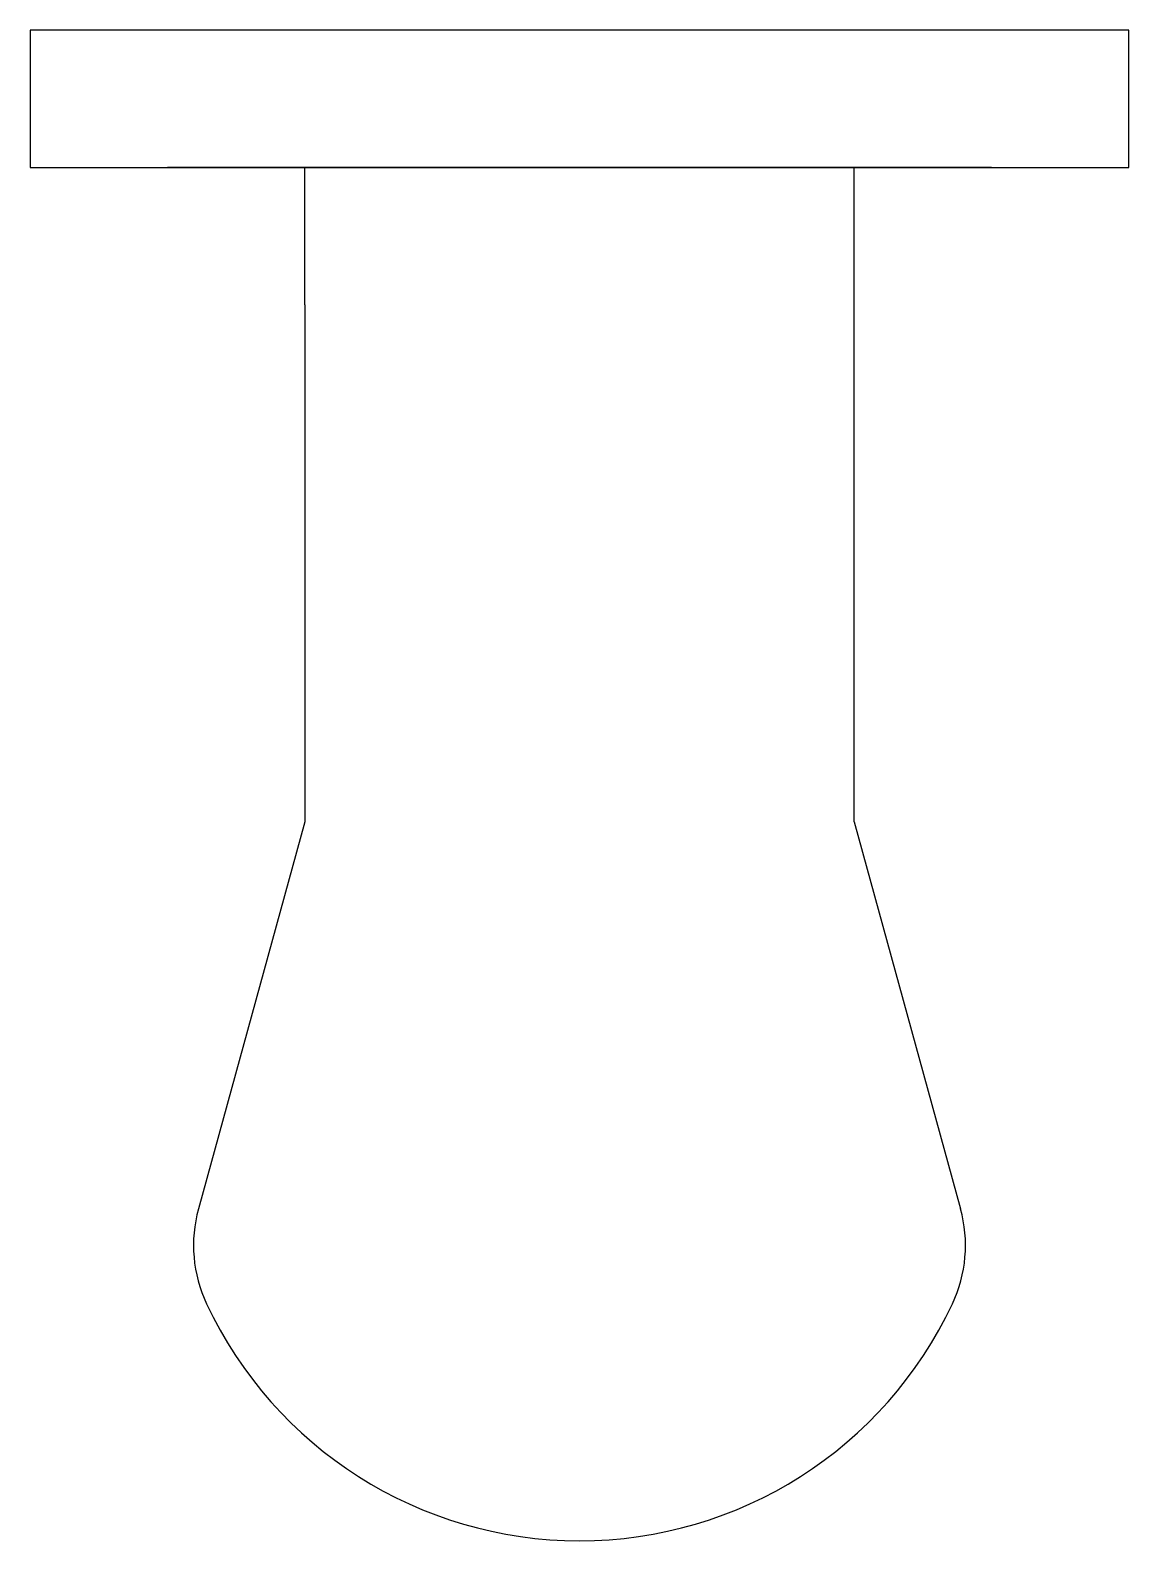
# Model space of a CAD drawing. Header units: centimetres. Extents: x 6.29 to 10.29, y 4.86 to 10.36.
import ezdxf

# ---------------------------------------------------------------- set-up
doc = ezdxf.new("R2010")
doc.units = ezdxf.units.CM
doc.layers.add('Pedală 3D', color=167, linetype='Continuous')

msp = doc.modelspace()

# ---------------------------------------------------------------- linework, layer by layer
at = {"layer": 'Pedală 3D'}
for p, q in [((7.2872, 9.3569), (7.2872, 9.8569)), ((9.2872, 9.3569), (9.2872, 9.8569)), ((7.2872, 7.475), (6.8996, 6.065)), ((9.2872, 7.475), (9.6748, 6.065))]:
    msp.add_line(p, q, dxfattribs=at)
msp.add_lwpolyline([(6.2872, 9.8569), (10.2872, 9.8569), (10.2872, 10.3569), (6.2872, 10.3569)], close=True, dxfattribs=at)
for points in [[(9.7872, 9.8569), (6.7872, 9.8569)], [(7.2872, 9.3569), (7.2872, 7.475)], [(9.2872, 7.475), (9.2872, 9.3569)]]:
    msp.add_lwpolyline(points, dxfattribs=at)
for centre, radius, start, end in [((7.3818, 5.9325), 0.5, 164.6312, 205.1182), ((9.1926, 5.9325), 0.5, 334.8818, 15.3688), ((8.2872, 6.3569), 1.5, 205.1182, 334.8818), ((8.2872, 6.3569), 1.5, 205.1182, 334.8818)]:
    msp.add_arc(centre, radius, start, end, dxfattribs=at)

doc.saveas('drawing.dxf')
